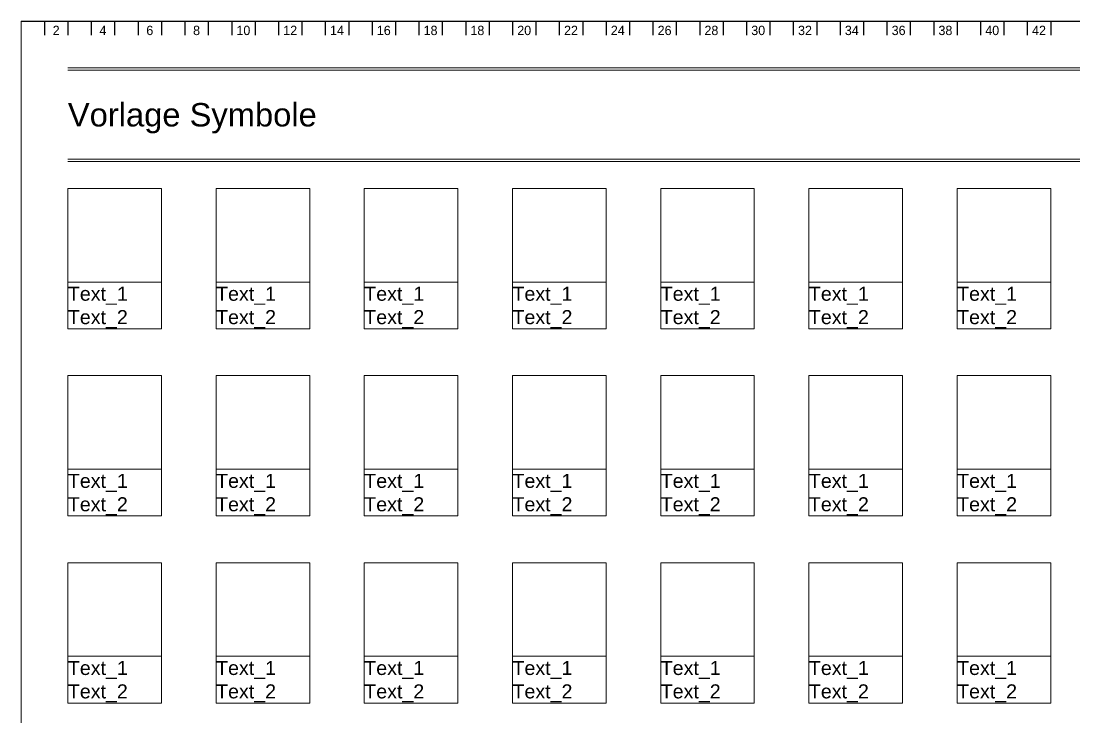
# Model space of a CAD drawing. Header units: millimetres. Extents: x 0 to 1740, y -634 to 297.
# Drawn here: x 1320 to 1545, y -168.7 to -20 of the extents above; entities that cross this region are included whole.
import ezdxf
from ezdxf.enums import TextEntityAlignment as Align

# ---------------------------------------------------------------- set-up
doc = ezdxf.new("R2010")
doc.units = ezdxf.units.MM
for name, color, linetype, lineweight, true_color in [('_Legende', 5, 'Continuous', 5, 0x0000ff), ('_Rahmen_Symbol_bl', 5, 'Continuous', 5, 0x0000ff), ('_Rahmen_Symbol_rt', 1, 'Continuous', 5, 0xff0000), ('_Rahmen_Symbol_Text', 3, 'Continuous', 5, 0x00ff00), ('_Zeichenfläche', 30, 'Continuous', 5, 0xff7f00), ('BLATTRAHMEN', 5, 'Continuous', 5, 0x0000ff), ('FORMAT', 2, 'Continuous', 5, 0xffff00)]:
    doc.layers.add(name, color=color, linetype=linetype, lineweight=lineweight, true_color=true_color)
doc.layers.add('RASTER', color=5, linetype='Continuous', true_color=0x0000ff)
doc.styles.add('textstyle1300', font='')
doc.styles.add('textstyle1301', font='')
doc.styles.add('textstyle1302', font='')
doc.styles.add('textstyle1303', font='')
doc.styles.add('textstyle1304', font='')
doc.styles.add('textstyle1305', font='')
doc.styles.add('textstyle1306', font='')
doc.styles.add('textstyle1307', font='')
doc.styles.add('textstyle1311', font='')
doc.styles.add('textstyle1312', font='')
doc.styles.add('textstyle1313', font='')
doc.styles.add('textstyle1314', font='')
doc.styles.add('textstyle1315', font='')
doc.styles.add('textstyle1321', font='')
doc.styles.add('textstyle1322', font='')
doc.styles.add('textstyle1323', font='')
doc.styles.add('textstyle1324', font='')
doc.styles.add('textstyle1332', font='')
doc.styles.add('textstyle1333', font='')
doc.styles.add('textstyle1334', font='')
doc.styles.add('textstyle1340', font='')
doc.styles.add('textstyle1341', font='')
doc.styles.add('textstyle1342', font='')
doc.styles.add('textstyle1343', font='')
doc.styles.add('textstyle1344', font='')
doc.styles.add('textstyle1345', font='')
doc.styles.add('textstyle1346', font='')
doc.styles.add('textstyle1347', font='')
doc.styles.add('textstyle1451', font='')
doc.styles.add('textstyle1452', font='')
doc.styles.add('textstyle1453', font='')
doc.styles.add('textstyle1454', font='')
doc.styles.add('textstyle1455', font='')
doc.styles.add('textstyle1456', font='')
doc.styles.add('textstyle1457', font='')
doc.styles.add('textstyle1458', font='')
doc.styles.add('textstyle1466', font='')
doc.styles.add('textstyle1475', font='')
doc.styles.add('textstyle1476', font='')
doc.styles.add('textstyle1477', font='')
doc.styles.add('textstyle1478', font='')
doc.styles.add('textstyle1479', font='')
doc.styles.add('textstyle1651', font='')
doc.styles.add('textstyle18', font='')
doc.styles.add('textstyle26', font='')
doc.styles.add('textstyle38', font='')
doc.styles.add('textstyle53', font='')
doc.styles.add('textstyle6', font='')
doc.styles.add('textstyle64', font='')
doc.styles.add('textstyle738', font='')
doc.styles.add('textstyle75', font='')
doc.styles.add('textstyle757', font='')
doc.styles.add('textstyle764', font='')
doc.styles.add('textstyle775', font='')
doc.styles.add('textstyle782', font='')
doc.styles.add('textstyle793', font='')
doc.styles.add('textstyle808', font='')
doc.styles.add('textstyle820', font='')
doc.styles.add('textstyle826', font='')
doc.styles.add('textstyle837', font='')
doc.styles.add('textstyle844', font='')
doc.styles.add('textstyle856', font='')
doc.styles.add('textstyle86', font='')
doc.styles.add('textstyle864', font='')
doc.styles.add('textstyle875', font='')
doc.styles.get('textstyle1300').set_extended_font_data('Arial')
doc.styles.get('textstyle1301').set_extended_font_data('Arial')
doc.styles.get('textstyle1302').set_extended_font_data('Arial')
doc.styles.get('textstyle1303').set_extended_font_data('Arial')
doc.styles.get('textstyle1304').set_extended_font_data('Arial')
doc.styles.get('textstyle1305').set_extended_font_data('Arial')
doc.styles.get('textstyle1306').set_extended_font_data('Arial')
doc.styles.get('textstyle1307').set_extended_font_data('Arial')
doc.styles.get('textstyle1311').set_extended_font_data('Arial')
doc.styles.get('textstyle1312').set_extended_font_data('Arial')
doc.styles.get('textstyle1313').set_extended_font_data('Arial')
doc.styles.get('textstyle1314').set_extended_font_data('Arial')
doc.styles.get('textstyle1315').set_extended_font_data('Arial')
doc.styles.get('textstyle1321').set_extended_font_data('Arial')
doc.styles.get('textstyle1322').set_extended_font_data('Arial')
doc.styles.get('textstyle1323').set_extended_font_data('Arial')
doc.styles.get('textstyle1324').set_extended_font_data('Arial')
doc.styles.get('textstyle1332').set_extended_font_data('Arial')
doc.styles.get('textstyle1333').set_extended_font_data('Arial')
doc.styles.get('textstyle1334').set_extended_font_data('Arial')
doc.styles.get('textstyle1340').set_extended_font_data('Arial')
doc.styles.get('textstyle1341').set_extended_font_data('Arial')
doc.styles.get('textstyle1342').set_extended_font_data('Arial')
doc.styles.get('textstyle1343').set_extended_font_data('Arial')
doc.styles.get('textstyle1344').set_extended_font_data('Arial')
doc.styles.get('textstyle1345').set_extended_font_data('Arial')
doc.styles.get('textstyle1346').set_extended_font_data('Arial')
doc.styles.get('textstyle1347').set_extended_font_data('Arial')
doc.styles.get('textstyle1451').set_extended_font_data('Arial')
doc.styles.get('textstyle1452').set_extended_font_data('Arial')
doc.styles.get('textstyle1453').set_extended_font_data('Arial')
doc.styles.get('textstyle1454').set_extended_font_data('Arial')
doc.styles.get('textstyle1455').set_extended_font_data('Arial')
doc.styles.get('textstyle1456').set_extended_font_data('Arial')
doc.styles.get('textstyle1457').set_extended_font_data('Arial')
doc.styles.get('textstyle1458').set_extended_font_data('Arial')
doc.styles.get('textstyle1466').set_extended_font_data('Arial')
doc.styles.get('textstyle1475').set_extended_font_data('Arial')
doc.styles.get('textstyle1476').set_extended_font_data('Arial')
doc.styles.get('textstyle1477').set_extended_font_data('Arial')
doc.styles.get('textstyle1478').set_extended_font_data('Arial')
doc.styles.get('textstyle1479').set_extended_font_data('Arial')
doc.styles.get('textstyle1651').set_extended_font_data('Arial')
doc.styles.get('textstyle18').set_extended_font_data('textstyle72')
doc.styles.get('textstyle26').set_extended_font_data('textstyle70')
doc.styles.get('textstyle38').set_extended_font_data('textstyle71')
doc.styles.get('textstyle53').set_extended_font_data('textstyle77')
doc.styles.get('textstyle6').set_extended_font_data('textstyle73')
doc.styles.get('textstyle64').set_extended_font_data('textstyle76')
doc.styles.get('textstyle738').set_extended_font_data('textstyle56')
doc.styles.get('textstyle75').set_extended_font_data('textstyle74')
doc.styles.get('textstyle757').set_extended_font_data('textstyle57')
doc.styles.get('textstyle764').set_extended_font_data('textstyle61')
doc.styles.get('textstyle775').set_extended_font_data('textstyle60')
doc.styles.get('textstyle782').set_extended_font_data('textstyle58')
doc.styles.get('textstyle793').set_extended_font_data('textstyle59')
doc.styles.get('textstyle808').set_extended_font_data('textstyle65')
doc.styles.get('textstyle820').set_extended_font_data('textstyle64')
doc.styles.get('textstyle826').set_extended_font_data('textstyle62')
doc.styles.get('textstyle837').set_extended_font_data('textstyle63')
doc.styles.get('textstyle844').set_extended_font_data('textstyle69')
doc.styles.get('textstyle856').set_extended_font_data('textstyle68')
doc.styles.get('textstyle86').set_extended_font_data('textstyle75')
doc.styles.get('textstyle864').set_extended_font_data('textstyle66')
doc.styles.get('textstyle875').set_extended_font_data('textstyle67')

msp = doc.modelspace()

# ---------------------------------------------------------------- linework, layer by layer
at = {"layer": '_Rahmen_Symbol_bl'}
for p, q in [((1330, -75.76), (1330, -85.76)), ((1350, -75.76), (1350, -85.76)), ((1361.67, -75.76), (1361.67, -85.76)), ((1381.67, -75.76), (1381.67, -85.76)), ((1393.33, -75.76), (1393.33, -85.76)), ((1413.33, -75.76), (1413.33, -85.76)), ((1425, -75.76), (1425, -85.76)), ((1445, -75.76), (1445, -85.76)), ((1456.67, -75.76), (1456.67, -85.76)), ((1476.67, -75.76), (1476.67, -85.76)), ((1488.33, -75.76), (1488.33, -85.76)), ((1508.33, -75.76), (1508.33, -85.76)), ((1520, -75.76), (1520, -85.76)), ((1540, -75.76), (1540, -85.76)), ((1330, -85.76), (1350, -85.76)), ((1361.67, -85.76), (1381.67, -85.76)), ((1393.33, -85.76), (1413.33, -85.76)), ((1425, -85.76), (1445, -85.76)), ((1456.67, -85.76), (1476.67, -85.76)), ((1488.33, -85.76), (1508.33, -85.76)), ((1520, -85.76), (1540, -85.76)), ((1330, -115.76), (1330, -125.76)), ((1350, -115.76), (1350, -125.76)), ((1361.67, -115.76), (1361.67, -125.76)), ((1381.67, -115.76), (1381.67, -125.76)), ((1393.33, -115.76), (1393.33, -125.76)), ((1413.33, -115.76), (1413.33, -125.76)), ((1425, -115.76), (1425, -125.76)), ((1445, -115.76), (1445, -125.76)), ((1456.67, -115.76), (1456.67, -125.76)), ((1476.67, -115.76), (1476.67, -125.76)), ((1488.33, -115.76), (1488.33, -125.76)), ((1508.33, -115.76), (1508.33, -125.76)), ((1520, -115.76), (1520, -125.76)), ((1540, -115.76), (1540, -125.76)), ((1330, -125.76), (1350, -125.76)), ((1361.67, -125.76), (1381.67, -125.76)), ((1393.33, -125.76), (1413.33, -125.76)), ((1425, -125.76), (1445, -125.76)), ((1456.67, -125.76), (1476.67, -125.76)), ((1488.33, -125.76), (1508.33, -125.76)), ((1520, -125.76), (1540, -125.76)), ((1330, -155.76), (1330, -165.76)), ((1350, -155.76), (1350, -165.76)), ((1361.67, -155.76), (1361.67, -165.76)), ((1381.67, -155.76), (1381.67, -165.76)), ((1393.33, -155.76), (1393.33, -165.76)), ((1413.33, -155.76), (1413.33, -165.76)), ((1425, -155.76), (1425, -165.76)), ((1445, -155.76), (1445, -165.76)), ((1456.67, -155.76), (1456.67, -165.76)), ((1476.67, -155.76), (1476.67, -165.76)), ((1488.33, -155.76), (1488.33, -165.76)), ((1508.33, -155.76), (1508.33, -165.76)), ((1520, -155.76), (1520, -165.76)), ((1540, -155.76), (1540, -165.76)), ((1330, -165.76), (1350, -165.76)), ((1361.67, -165.76), (1381.67, -165.76)), ((1393.33, -165.76), (1413.33, -165.76)), ((1425, -165.76), (1445, -165.76)), ((1456.67, -165.76), (1476.67, -165.76)), ((1488.33, -165.76), (1508.33, -165.76)), ((1520, -165.76), (1540, -165.76))]:
    msp.add_line(p, q, dxfattribs=at)
at = {"layer": '_Rahmen_Symbol_rt'}
for p, q in [((1330, -55.76), (1350, -55.76)), ((1330, -55.76), (1330, -75.76)), ((1350, -55.76), (1350, -75.76)), ((1361.67, -55.76), (1361.67, -75.76)), ((1361.67, -55.76), (1381.67, -55.76)), ((1381.67, -75.76), (1381.67, -55.76)), ((1393.33, -55.76), (1393.33, -75.76)), ((1393.33, -55.76), (1413.33, -55.76)), ((1413.33, -75.76), (1413.33, -55.76)), ((1425, -55.76), (1425, -75.76)), ((1425, -55.76), (1445, -55.76)), ((1445, -75.76), (1445, -55.76)), ((1456.67, -55.76), (1456.67, -75.76)), ((1456.67, -55.76), (1476.67, -55.76)), ((1476.67, -75.76), (1476.67, -55.76)), ((1488.33, -55.76), (1488.33, -75.76)), ((1488.33, -55.76), (1508.33, -55.76)), ((1508.33, -75.76), (1508.33, -55.76)), ((1520, -55.76), (1520, -75.76)), ((1520, -55.76), (1540, -55.76)), ((1540, -75.76), (1540, -55.76)), ((1330, -75.76), (1350, -75.76)), ((1361.67, -75.76), (1381.67, -75.76)), ((1393.33, -75.76), (1413.33, -75.76)), ((1425, -75.76), (1445, -75.76)), ((1456.67, -75.76), (1476.67, -75.76)), ((1488.33, -75.76), (1508.33, -75.76)), ((1520, -75.76), (1540, -75.76)), ((1330, -95.76), (1350, -95.76)), ((1330, -95.76), (1330, -115.76)), ((1350, -95.76), (1350, -115.76)), ((1361.67, -95.76), (1361.67, -115.76)), ((1361.67, -95.76), (1381.67, -95.76)), ((1381.67, -115.76), (1381.67, -95.76)), ((1393.33, -95.76), (1393.33, -115.76)), ((1393.33, -95.76), (1413.33, -95.76)), ((1413.33, -115.76), (1413.33, -95.76)), ((1425, -95.76), (1425, -115.76)), ((1425, -95.76), (1445, -95.76)), ((1445, -115.76), (1445, -95.76)), ((1456.67, -95.76), (1456.67, -115.76)), ((1456.67, -95.76), (1476.67, -95.76)), ((1476.67, -115.76), (1476.67, -95.76)), ((1488.33, -95.76), (1488.33, -115.76)), ((1488.33, -95.76), (1508.33, -95.76)), ((1508.33, -115.76), (1508.33, -95.76)), ((1520, -95.76), (1520, -115.76)), ((1520, -95.76), (1540, -95.76)), ((1540, -115.76), (1540, -95.76)), ((1330, -115.76), (1350, -115.76)), ((1361.67, -115.76), (1381.67, -115.76)), ((1393.33, -115.76), (1413.33, -115.76)), ((1425, -115.76), (1445, -115.76)), ((1456.67, -115.76), (1476.67, -115.76)), ((1488.33, -115.76), (1508.33, -115.76)), ((1520, -115.76), (1540, -115.76)), ((1330, -135.76), (1350, -135.76)), ((1330, -135.76), (1330, -155.76)), ((1350, -135.76), (1350, -155.76)), ((1361.67, -135.76), (1361.67, -155.76)), ((1361.67, -135.76), (1381.67, -135.76)), ((1381.67, -155.76), (1381.67, -135.76)), ((1393.33, -135.76), (1393.33, -155.76)), ((1393.33, -135.76), (1413.33, -135.76)), ((1413.33, -155.76), (1413.33, -135.76)), ((1425, -135.76), (1425, -155.76)), ((1425, -135.76), (1445, -135.76)), ((1445, -155.76), (1445, -135.76)), ((1456.67, -135.76), (1456.67, -155.76)), ((1456.67, -135.76), (1476.67, -135.76)), ((1476.67, -155.76), (1476.67, -135.76)), ((1488.33, -135.76), (1488.33, -155.76)), ((1488.33, -135.76), (1508.33, -135.76)), ((1508.33, -155.76), (1508.33, -135.76)), ((1520, -135.76), (1520, -155.76)), ((1520, -135.76), (1540, -135.76)), ((1540, -155.76), (1540, -135.76)), ((1330, -155.76), (1350, -155.76)), ((1361.67, -155.76), (1381.67, -155.76)), ((1393.33, -155.76), (1413.33, -155.76)), ((1425, -155.76), (1445, -155.76)), ((1456.67, -155.76), (1476.67, -155.76)), ((1488.33, -155.76), (1508.33, -155.76)), ((1520, -155.76), (1540, -155.76))]:
    msp.add_line(p, q, dxfattribs=at)
at = {"layer": '_Zeichenfläche'}
for p, q in [((1330, -30), (1730, -30)), ((1330, -30.5), (1730, -30.5)), ((1330, -49.5), (1730, -49.5)), ((1330, -50), (1730, -50))]:
    msp.add_line(p, q, dxfattribs=at)
at = {"layer": 'BLATTRAHMEN'}
msp.add_line((1320, -295.76), (1320, -20), dxfattribs=at)
at = {"layer": 'FORMAT', "linetype": 'BYBLOCK'}
msp.add_line((1320, -316.97), (1320, -19.97), dxfattribs=at)
at = {"layer": 'RASTER'}
msp.add_line((1320, -20), (1740, -19.97), dxfattribs=at)
at = {"layer": 'RASTER', "linetype": 'BYBLOCK'}
for p, q in [((1325, -19.97), (1325, -22.97)), ((1330, -19.97), (1330, -22.97)), ((1335, -19.97), (1335, -22.97)), ((1340, -19.97), (1340, -22.97)), ((1345, -19.97), (1345, -22.97)), ((1350, -19.97), (1350, -22.97)), ((1355, -19.97), (1355, -22.97)), ((1360, -19.97), (1360, -22.97)), ((1365, -19.97), (1365, -22.97)), ((1370, -19.97), (1370, -22.97)), ((1375, -19.97), (1375, -22.97)), ((1380, -19.97), (1380, -22.97)), ((1385, -19.97), (1385, -22.97)), ((1390, -19.97), (1390, -22.97)), ((1395, -19.97), (1395, -22.97)), ((1400, -19.97), (1400, -22.97)), ((1405, -19.97), (1405, -22.97)), ((1410, -19.97), (1410, -22.97)), ((1415, -19.97), (1415, -22.97)), ((1420, -19.97), (1420, -22.97)), ((1425, -19.97), (1425, -22.97)), ((1430, -19.97), (1430, -22.97)), ((1435, -19.97), (1435, -22.97)), ((1440, -19.97), (1440, -22.97)), ((1445, -19.97), (1445, -22.97)), ((1450, -19.97), (1450, -22.97)), ((1455, -19.97), (1455, -22.97)), ((1460, -19.97), (1460, -22.97)), ((1465, -19.97), (1465, -22.97)), ((1470, -19.97), (1470, -22.97)), ((1475, -19.97), (1475, -22.97)), ((1480, -19.97), (1480, -22.97)), ((1485, -19.97), (1485, -22.97)), ((1490, -19.97), (1490, -22.97)), ((1495, -19.97), (1495, -22.97)), ((1500, -19.97), (1500, -22.97)), ((1505, -19.97), (1505, -22.97)), ((1510, -19.97), (1510, -22.97)), ((1515, -19.97), (1515, -22.97)), ((1520, -19.97), (1520, -22.97)), ((1525, -19.97), (1525, -22.97)), ((1530, -19.97), (1530, -22.97)), ((1535, -19.97), (1535, -22.97)), ((1540, -19.97), (1540, -22.97))]:
    msp.add_line(p, q, dxfattribs=at)

# ---------------------------------------------------------------- texts
at = {"layer": '_Legende', "style": 'textstyle1651'}
msp.add_text('Vorlage Symbole', height=5, dxfattribs=at).set_placement((1330, -40), align=Align.MIDDLE_LEFT)
at = {"layer": '_Rahmen_Symbol_Text'}
for s, style, p in [('Text_1', 'textstyle1311', (1330, -78.26)), ('Text_1', 'textstyle1313', (1361.67, -78.26)), ('Text_1', 'textstyle1315', (1393.33, -78.26)), ('Text_1', 'textstyle1301', (1425, -78.26)), ('Text_1', 'textstyle1303', (1456.67, -78.26)), ('Text_1', 'textstyle1305', (1488.33, -78.26)), ('Text_1', 'textstyle1307', (1520, -78.26)), ('Text_2', 'textstyle1312', (1330, -83.26)), ('Text_2', 'textstyle1314', (1361.67, -83.26)), ('Text_2', 'textstyle1300', (1393.33, -83.26)), ('Text_2', 'textstyle1302', (1425, -83.26)), ('Text_2', 'textstyle1304', (1456.67, -83.26)), ('Text_2', 'textstyle1306', (1488.33, -83.26)), ('Text_2', 'textstyle1324', (1520, -83.26)), ('Text_1', 'textstyle1321', (1330, -118.26)), ('Text_1', 'textstyle1323', (1361.67, -118.26)), ('Text_1', 'textstyle1341', (1393.33, -118.26)), ('Text_1', 'textstyle1343', (1425, -118.26)), ('Text_1', 'textstyle1345', (1456.67, -118.26)), ('Text_1', 'textstyle1347', (1488.33, -118.26)), ('Text_1', 'textstyle1333', (1520, -118.26)), ('Text_2', 'textstyle1322', (1330, -123.26)), ('Text_2', 'textstyle1340', (1361.67, -123.26)), ('Text_2', 'textstyle1342', (1393.33, -123.26)), ('Text_2', 'textstyle1344', (1425, -123.26)), ('Text_2', 'textstyle1346', (1456.67, -123.26)), ('Text_2', 'textstyle1332', (1488.33, -123.26)), ('Text_2', 'textstyle1334', (1520, -123.26)), ('Text_1', 'textstyle1466', (1330, -158.26)), ('Text_1', 'textstyle1452', (1361.67, -158.26)), ('Text_1', 'textstyle1454', (1393.33, -158.26)), ('Text_1', 'textstyle1456', (1425, -158.26)), ('Text_1', 'textstyle1458', (1456.67, -158.26)), ('Text_1', 'textstyle1476', (1488.33, -158.26)), ('Text_1', 'textstyle1478', (1520, -158.26)), ('Text_2', 'textstyle1451', (1330, -163.26)), ('Text_2', 'textstyle1453', (1361.67, -163.26)), ('Text_2', 'textstyle1455', (1393.33, -163.26)), ('Text_2', 'textstyle1457', (1425, -163.26)), ('Text_2', 'textstyle1475', (1456.67, -163.26)), ('Text_2', 'textstyle1477', (1488.33, -163.26)), ('Text_2', 'textstyle1479', (1520, -163.26))]:
    msp.add_text(s, height=3, dxfattribs=dict(at, style=style)).set_placement(p, align=Align.MIDDLE_LEFT)
at = {"layer": 'RASTER', "linetype": 'BYBLOCK'}
for s, style, p in [('2', 'textstyle757', (1327.5, -22.97)), ('4', 'textstyle738', (1337.5, -22.97)), ('6', 'textstyle782', (1347.5, -22.97)), ('8', 'textstyle793', (1357.5, -22.97)), ('10', 'textstyle764', (1367.5, -22.97)), ('12', 'textstyle775', (1377.5, -22.97)), ('14', 'textstyle826', (1387.5, -22.97)), ('16', 'textstyle837', (1397.5, -22.97)), ('18', 'textstyle808', (1407.5, -22.97)), ('18', 'textstyle820', (1417.5, -22.97)), ('20', 'textstyle864', (1427.5, -22.97)), ('22', 'textstyle875', (1437.5, -22.97)), ('24', 'textstyle844', (1447.5, -22.97)), ('26', 'textstyle856', (1457.5, -22.97)), ('28', 'textstyle26', (1467.5, -22.97)), ('30', 'textstyle38', (1477.5, -22.97)), ('32', 'textstyle6', (1487.5, -22.97)), ('34', 'textstyle18', (1497.5, -22.97)), ('36', 'textstyle75', (1507.5, -22.97)), ('38', 'textstyle86', (1517.5, -22.97)), ('40', 'textstyle53', (1527.5, -22.97)), ('42', 'textstyle64', (1537.5, -22.97))]:
    msp.add_text(s, height=2, dxfattribs=dict(at, style=style)).set_placement(p, align=Align.CENTER)

doc.saveas('drawing.dxf')
